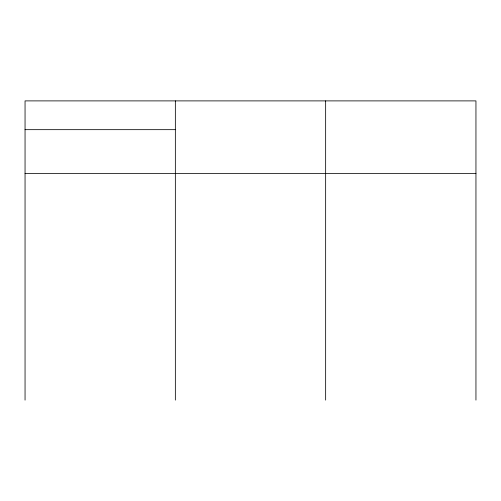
<?xml version="1.0" encoding="UTF-8"?>
<svg xmlns="http://www.w3.org/2000/svg" width="501" height="501" viewBox="0 0 501 501"><rect width="100%" height="100%" fill="white"/><g stroke="black" fill="none" stroke-linecap="round" stroke-linejoin="round"><path stroke-width="0.75" d="M25.05 129.665L175.35 129.665M25.05 173.421L475.95 173.421M475.95 400.111L475.95 100.889L25.05 100.889L25.05 400.111M325.65 100.889L325.65 400.111M175.35 100.889L175.35 400.111"/></g></svg>
